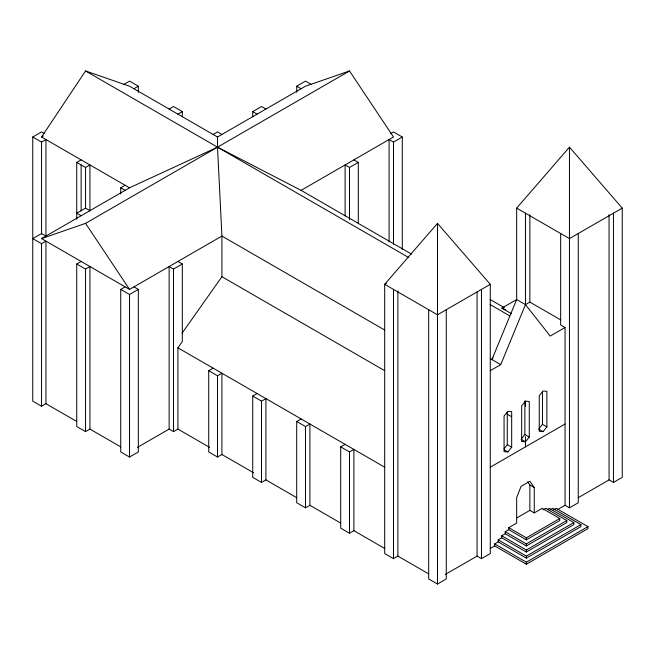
<?xml version="1.0" encoding="UTF-8"?>
<svg xmlns="http://www.w3.org/2000/svg" width="655" height="655" viewBox="0 0 655 655"><rect width="100%" height="100%" fill="white"/><g stroke="black" fill="none" stroke-linecap="round" stroke-linejoin="round"><path stroke-width="0.98" d="M490.243 370.697L500.723 364.647L525.466 304.64L525.466 213.202M492.994 357.843L491.921 359.562L516.664 299.556L516.664 208.126L569.457 147.162L622.25 208.126L622.25 477.356L613.448 482.432L609.052 479.894L578.259 497.677M129.534 187.805L41.552 137.01L85.543 70.969L129.534 86.206L217.517 137.01L305.5 86.206L349.5 70.969L393.491 137.01L301.103 190.343L217.517 147.17L129.534 187.805L41.552 238.6L129.534 289.404L221.914 236.062L384.477 329.915M182.033 333.223L221.914 276.705L221.914 236.062L217.517 147.17L217.517 137.01M209.6 447.381L177.923 429.099L177.923 347.821L182.327 341.582L182.327 264.006L177.923 261.46M525.466 401.155L521.658 405.895L521.658 441.454L525.466 441.798L529.273 437.057L529.273 401.499L525.466 401.155L525.466 406.239M504.104 448.626L507.281 444.671L507.281 412.167M507.871 451.958L511.678 447.218L511.678 411.659L507.871 411.315L504.063 416.056L504.063 451.614L507.871 451.958L504.35 449.919M524.876 400.991L524.876 434.519L521.069 439.251L525.466 441.798M542.471 391.846L542.471 424.358L538.664 429.099L543.06 431.637L546.876 426.896L546.876 391.338L543.06 390.994L539.253 395.735L539.253 431.293L543.06 431.637M445.4 574.378L477.077 556.095L481.474 558.633L490.276 553.549L490.276 284.319L437.483 223.363L384.69 284.319L384.69 553.549L393.491 558.633L397.888 556.095L428.681 573.87M76.741 421.476L45.948 403.701L41.552 406.239L32.75 401.155L32.75 137.01L41.552 131.925L44.188 133.448M123.377 84.683L129.534 81.13L138.336 86.206L138.336 92.347M41.552 137.01L43.312 135.994M32.75 137.01L41.552 142.086L45.948 139.548L45.948 235.653M133.931 88.752L138.336 86.206M76.741 219.335L76.741 162.407L81.138 159.869M169.129 109.066L173.526 106.528L182.327 111.612L182.327 116.721M76.741 162.407L85.543 167.483L89.94 164.945L89.94 210.951M177.923 114.15L182.327 111.612M120.733 193.937L120.733 187.805L125.138 185.267M213.121 134.471L217.517 131.925L221.914 134.471M252.715 116.721L252.715 111.612L261.509 106.528L265.914 109.066M296.707 92.347L296.707 86.206L305.5 81.13L311.665 84.683M45.948 236.062L41.552 233.524L32.75 238.6L41.552 243.685L45.948 241.146L45.948 403.701M41.552 238.6L85.543 223.363L349.5 70.969M120.733 446.874L89.94 429.099L85.543 431.637L76.741 426.561L76.741 264.006L81.138 261.46M76.741 264.006L85.543 269.082L89.94 266.544L89.94 429.099M133.931 286.857L138.336 289.404L138.336 451.958L129.534 457.034L120.733 451.958L120.733 289.404L125.138 286.857M390.847 133.448L393.491 131.925L402.285 137.01L402.285 249.465M120.733 289.404L129.534 294.48L138.336 289.404M137.452 447.381L169.129 429.099L169.129 266.544L173.526 269.082L182.327 264.006M345.095 215.986L345.095 164.945L349.5 167.483L358.293 162.407L358.293 223.748M389.086 241.785L389.086 139.548L393.491 142.086L402.285 137.01M253.591 472.779L221.914 454.496L217.517 457.034L208.724 451.958L208.724 370.681L213.121 368.135M208.724 370.681L217.517 375.757L221.914 373.219L221.914 454.496M386.45 283.304L384.69 284.319L437.483 314.801L490.276 284.319M169.129 429.099L173.526 431.637L177.923 429.099M296.707 497.677L265.914 479.894L261.509 482.432L252.715 477.356L252.715 396.078L257.112 393.54M252.715 396.078L261.509 401.155L265.914 398.617L265.914 479.894M622.25 208.126L569.457 238.6L516.664 208.126M340.698 523.075L309.905 505.292L305.5 507.83L296.707 502.753L296.707 421.476L301.103 418.938M511.498 313.72L501.82 308.128L516.664 299.556L525.466 304.64L550.208 336.072L565.06 327.5L565.06 505.292L558.019 509.361M296.707 421.476L305.5 426.552L309.905 424.014L309.905 505.292M525.466 304.64L529.862 302.102L560.664 319.877M384.69 548.472L353.897 530.689L349.5 533.236L340.698 528.151L340.698 446.874L345.095 444.336M340.698 446.874L349.5 451.958L353.897 449.412L353.897 530.689M490.276 467.195L565.06 424.014M516.664 517.99L529.862 510.376L534.267 512.914L542.184 508.337L559.779 518.498L559.779 520.537L526.35 539.835L508.747 529.674L505.226 531.704L505.226 533.743L526.35 545.934L566.821 522.567L566.821 520.537L545.705 508.337L543.06 509.868M508.747 529.674L508.747 527.643L516.664 523.075L516.664 497.677L521.069 486.337L529.862 481.253L534.267 487.517L534.267 512.914M547.465 509.361L549.226 508.337L573.862 522.567L573.862 524.598L526.35 552.026L501.714 537.804L501.714 535.774L505.226 533.743M550.102 509.868L552.738 508.337L580.895 524.598L580.895 526.628L526.35 558.125L498.193 541.865L498.193 539.835L501.714 537.804M553.622 509.868L556.259 508.337L587.936 526.628L587.936 528.659L526.35 564.217L494.672 545.934L494.672 543.896L498.193 541.865M490.276 548.472L494.672 545.934M428.681 309.717L428.681 578.946L437.483 584.031L446.276 578.946L446.276 309.717M565.06 505.292L569.457 507.83L578.259 502.753L578.259 233.524M508.747 527.643L526.35 537.804L559.779 518.498M505.226 531.704L526.35 543.896L566.821 520.537M501.714 535.774L526.35 549.995L573.862 522.567M498.193 539.835L526.35 556.095L580.895 524.598M494.672 543.896L526.35 562.187L587.936 526.628M501.82 308.128L505.529 309.799M296.707 86.206L301.103 88.752M353.897 159.869L358.293 162.407M252.715 111.612L257.112 114.15M565.06 327.5L560.664 324.962L560.664 233.524M301.103 190.343L411.536 254.099M490.161 299.499L504.301 307.662M85.543 70.969L408.687 257.538M490.12 304.55L509.59 315.792M490.161 358.547L500.723 364.647M542.471 424.358L546.876 426.896M120.733 187.805L125.138 190.343M507.281 414.197L511.678 416.736M524.876 434.519L529.273 437.057M221.914 276.705L384.477 370.55M507.281 444.671L511.678 447.218M89.94 210.664L85.543 208.126L76.741 213.202L81.138 215.741M527.668 481.843L529.862 484.97L534.267 487.517M177.923 347.821L384.69 467.195M85.543 223.363L129.534 289.404M613.448 213.202L613.448 482.432M609.052 214.742L609.052 479.894M569.457 147.162L569.457 507.83M529.862 214.725L529.862 302.102M529.862 484.97L529.862 510.376M526.35 537.804L526.35 539.835M526.35 543.896L526.35 545.934M526.35 549.995L526.35 552.026M526.35 556.095L526.35 558.125M526.35 562.187L526.35 564.217M525.466 436.713L525.466 446.874M481.474 289.395L481.474 558.633M477.077 291.958L477.077 556.095M437.483 223.363L437.483 584.031M397.888 290.935L397.888 556.095M393.491 142.086L393.491 244.323M393.491 289.395L393.491 558.633M349.5 167.483L349.5 219.548M349.5 451.958L349.5 533.236M305.5 426.552L305.5 507.83M261.509 401.155L261.509 482.432M217.517 375.757L217.517 457.034M173.526 269.082L173.526 431.637M129.534 294.48L129.534 457.034M85.543 167.483L85.543 208.38M85.543 269.082L85.543 431.637M81.138 164.945L81.138 210.951M41.552 142.086L41.552 234.097M41.552 243.685L41.552 406.239"/></g></svg>
